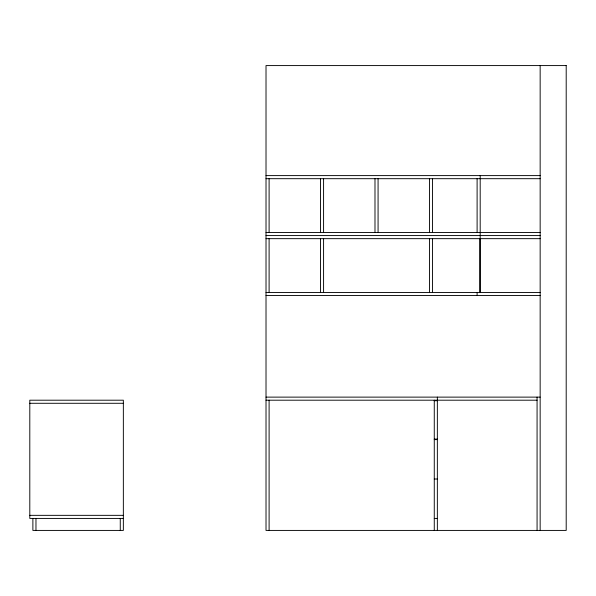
<?xml version="1.0" encoding="UTF-8"?>
<svg xmlns="http://www.w3.org/2000/svg" width="596" height="596" viewBox="0 0 596 596"><rect width="100%" height="100%" fill="white"/><g stroke="black" fill="none" stroke-linecap="round" stroke-linejoin="round"><path stroke-width="0.89" d="M266.017 175.604L540.155 175.604M266.017 178.688L540.155 178.688M266.017 232.492L540.155 232.492M266.017 235.576L540.155 235.576M266.017 238.661L540.155 238.661M266.017 292.457L540.155 292.457M266.017 295.541L540.155 295.541M266.017 397.122L540.155 397.122M266.017 400.199L537.07 400.199M434.268 400.713L437.352 400.713M29.8 403.283L123.35 403.283M434.268 439.096L437.352 439.096M434.268 439.61L437.352 439.61M434.268 479.02L437.352 479.02M29.8 515.339L123.35 515.339M123.35 518.423L29.8 518.423L29.8 400.199L123.35 400.199L123.35 530.418L32.884 530.418L32.884 518.423M434.268 518.423L437.352 518.423M540.155 65.582L540.155 530.418M537.07 397.122L537.07 530.418M480.19 175.604L480.19 292.457M479.869 238.661L479.869 292.457M477.105 178.688L477.105 232.492M477.105 292.457L477.105 295.541M437.352 397.122L437.352 530.418M434.268 400.199L434.268 530.418M432.554 178.688L432.554 232.492M432.554 238.661L432.554 292.457M429.47 178.688L429.47 232.492M429.47 238.661L429.47 292.457M378.073 178.688L378.073 232.492M374.988 178.688L374.988 232.492M323.583 178.688L323.583 232.492M323.583 238.661L323.583 292.457M320.499 178.688L320.499 232.492M320.499 238.661L320.499 292.457M269.101 178.688L269.101 232.492M269.101 238.661L269.101 292.457M269.101 400.199L269.101 530.418M120.265 518.423L120.265 530.418M35.969 518.423L35.969 530.418M566.2 65.582L266.017 65.582L266.017 530.418L566.2 530.418L566.2 65.582"/></g></svg>
